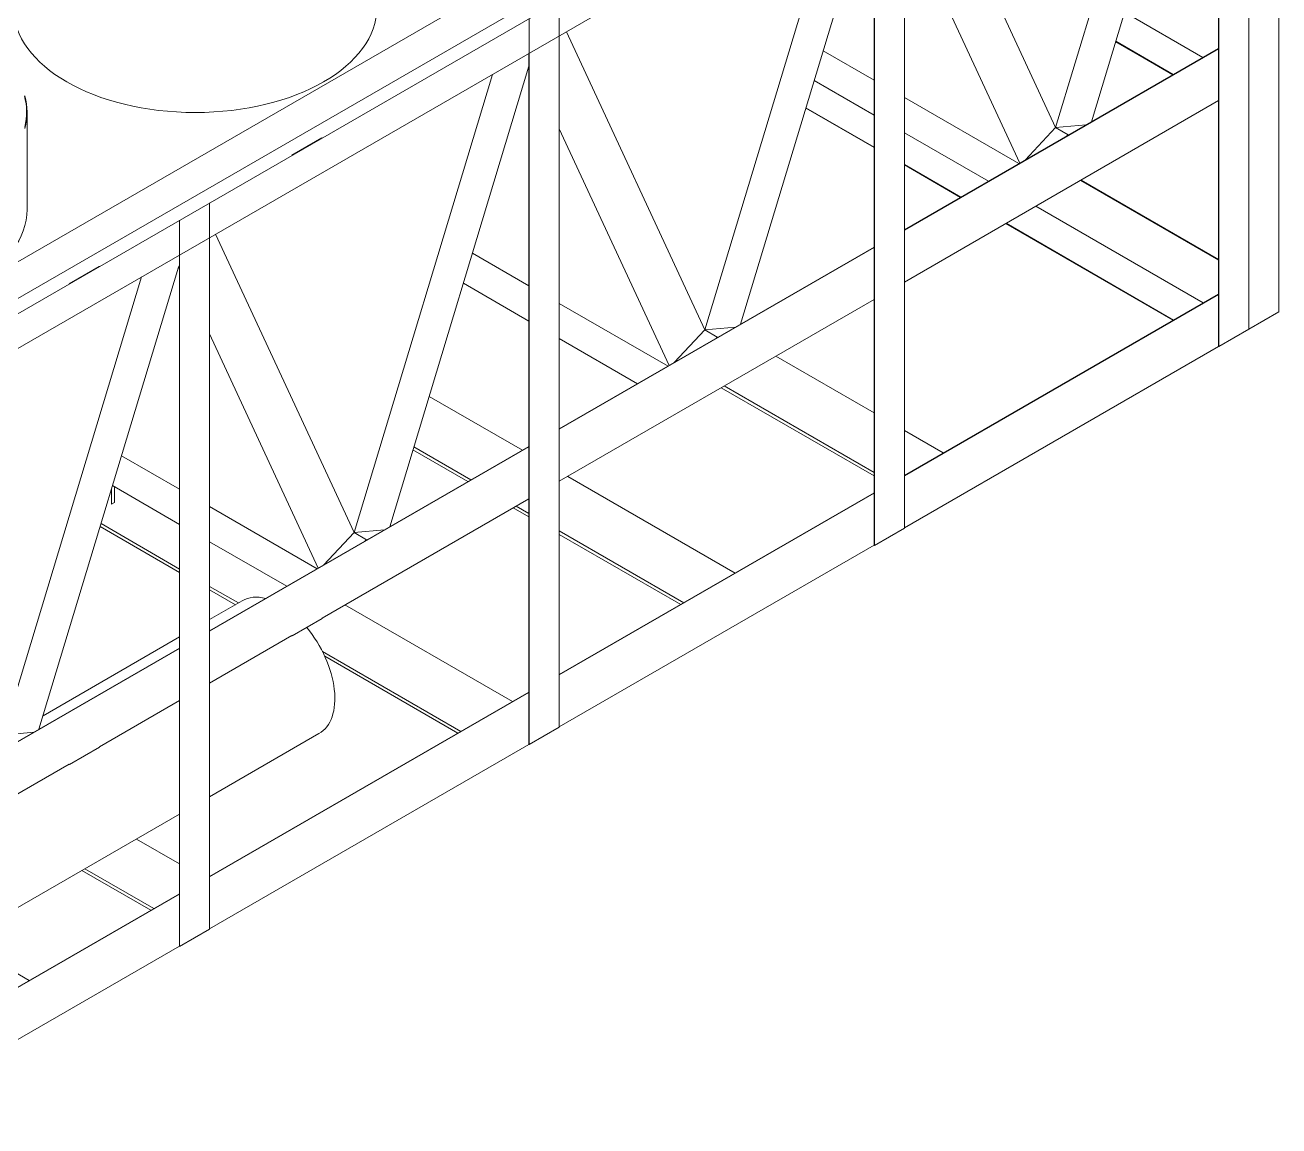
# Model space of a CAD drawing. Header units: millimetres. Extents: x -312439 to 477422, y -331570 to 212570.
# Drawn here: x 449127 to 456364, y 83012 to 89367 of the extents above; entities that cross this region are included whole.
import ezdxf

# ---------------------------------------------------------------- set-up
doc = ezdxf.new("R2010")
doc.units = ezdxf.units.MM

msp = doc.modelspace()

# ---------------------------------------------------------------- linework, layer by layer
at = {"color": 3, "linetype": 'Continuous', "lineweight": 0, "extrusion": (-1.11022e-16, 0.816497, 0.57735)}
for p, q in [((455930.536, 91953.573), (447789.258, 87253.205)), ((456112.401, 91846.573), (447972.856, 87147.205)), ((448047.334, 87102.205), (456363.548, 91903.573)), ((456363.548, 91903.573), (456363.548, 87711.759)), ((456190.343, 91803.573), (456190.343, 87611.759)), ((456017.138, 91703.573), (456017.138, 87511.759)), ((456190.343, 91603.573), (448049.066, 86903.205)), ((456015.406, 91502.573), (456015.406, 87512.759)), ((455074.876, 88776.201), (455873.683, 91420.749)), ((456015.406, 91239.846), (455281.205, 88809.184)), ((454201.647, 90655.399), (454201.647, 86463.584)), ((454028.442, 90555.399), (454028.442, 86363.584)), ((455074.876, 88776.201), (454276.068, 90498.366)), ((454026.71, 90354.399), (454026.71, 86364.584)), ((453050.052, 87607.168), (453848.859, 90251.717)), ((454026.71, 90190.418), (453256.381, 87640.151)), ((454201.647, 90008.718), (454868.546, 88570.936)), ((452209.948, 89505.491), (452209.948, 85313.677)), ((452036.743, 89405.491), (452036.743, 85213.677)), ((455472.508, 89442.518), (455925.339, 89181.075)), ((453050.052, 87607.168), (452251.244, 89329.333)), ((456015.406, 89233.075), (454201.647, 88185.901)), ((456015.406, 89231.075), (454201.647, 88183.901)), ((455750.607, 89080.193), (455420.614, 89270.715)), ((455421.068, 89272.217), (455752.134, 89081.075)), ((455421.582, 89273.92), (455753.866, 89082.075)), ((452035.011, 89204.491), (452035.011, 85214.677)), ((454026.71, 89049.86), (453733.354, 89219.229)), ((452035.011, 89131.052), (451231.557, 86471.119)), ((451025.227, 86438.135), (451824.035, 89082.684)), ((453681.208, 89046.592), (454026.71, 88847.116)), ((454862.388, 88567.38), (454201.647, 88948.86)), ((453633.321, 88888.056), (454026.71, 88660.933)), ((453633.835, 88889.759), (454026.71, 88662.933)), ((456015.406, 88931.075), (454201.647, 87883.901)), ((456015.406, 88927.311), (456012.146, 88929.193)), ((449137.977, 88302.221), (449137.977, 88865.109)), ((452209.948, 88768.269), (452843.722, 87401.903)), ((454201.647, 88746.116), (454686.807, 88466.009)), ((454898.291, 88588.109), (455074.876, 88776.201)), ((455251.46, 88792.011), (455074.876, 88776.201)), ((455074.876, 88776.201), (455146.707, 88734.729)), ((455140.154, 88727.748), (455146.707, 88734.729)), ((455146.707, 88732.558), (455144.605, 88730.318)), ((455146.707, 88734.729), (455153.261, 88735.316)), ((455148.81, 88732.746), (455146.707, 88732.558)), ((450839.478, 88716.25), (450666.273, 88616.25)), ((450841.21, 88715.25), (450839.478, 88716.25)), ((450666.273, 88616.25), (450668.005, 88615.25)), ((454201.647, 88561.933), (454527.3, 88373.917)), ((454201.647, 88559.933), (454525.568, 88372.917)), ((455218.388, 88470.917), (456015.406, 88010.759)), ((455220.12, 88471.917), (456015.406, 88012.759)), ((455221.853, 88472.917), (456015.406, 88014.759)), ((450192.067, 88340.467), (450192.067, 84148.652)), ((454960.313, 88321.917), (455927.071, 87763.759)), ((450018.862, 88240.467), (450018.862, 84048.652)), ((454787.108, 88221.917), (455753.866, 87663.759)), ((454788.84, 88222.917), (455755.598, 87664.759)), ((451025.227, 86438.135), (450226.42, 88160.3)), ((454026.71, 88084.901), (452209.948, 87035.993)), ((454026.71, 88082.901), (452209.948, 87033.993)), ((451708.53, 88050.196), (452035.011, 87861.702)), ((450012.815, 87970.72), (449206.733, 85302.086)), ((449554.173, 87974.178), (449380.968, 87874.178)), ((449555.905, 87973.178), (449554.173, 87974.178)), ((450018.862, 87977.208), (450012.815, 87970.72)), ((450012.815, 87970.72), (450018.862, 87957.685)), ((449000.403, 85269.103), (449799.211, 87913.651)), ((449380.968, 87874.178), (449382.7, 87873.178)), ((451656.383, 87877.559), (452035.011, 87658.958)), ((454026.71, 87782.901), (452209.948, 86733.993)), ((456015.406, 87814.759), (454201.647, 86767.584)), ((456015.406, 87812.759), (454201.647, 86765.584)), ((452209.948, 87760.702), (452837.564, 87398.348)), ((456363.548, 87711.759), (456017.138, 87511.759)), ((450192.067, 87584.268), (450818.898, 86232.87)), ((452873.467, 87419.076), (453050.052, 87607.168)), ((453226.636, 87622.978), (453050.052, 87607.168)), ((453050.052, 87607.168), (453121.883, 87565.696)), ((453115.33, 87558.716), (453121.883, 87565.696)), ((453121.883, 87565.696), (453128.436, 87566.283)), ((452209.948, 87557.958), (452661.983, 87296.976)), ((453121.883, 87563.525), (453119.781, 87561.285)), ((453123.986, 87563.713), (453121.883, 87563.525)), ((456015.406, 87512.759), (454201.647, 86465.584)), ((456017.138, 87511.759), (456015.406, 87512.759)), ((453459.799, 87455.595), (454026.71, 87128.289)), ((454026.71, 86785.148), (453162.63, 87284.025)), ((451459.011, 87224.132), (451997.412, 86913.286)), ((454026.71, 86765.148), (453145.31, 87274.025)), ((454201.647, 87027.289), (454426.558, 86897.437)), ((452035.011, 86932.993), (450190.693, 85868.176)), ((452035.011, 86934.993), (450192.067, 85870.969)), ((451682.923, 86731.715), (451365.609, 86914.917)), ((451700.244, 86741.715), (451370.754, 86931.947)), ((449683.706, 86881.163), (450018.862, 86687.661)), ((449631.559, 86708.526), (450018.862, 86484.917)), ((449643.501, 86610.849), (449643.501, 86701.632)), ((452258.952, 86762.286), (453225.711, 86204.127)), ((449626.18, 86600.849), (449626.18, 86690.718)), ((452035.011, 86632.993), (450841.21, 85943.752)), ((454026.71, 86666.584), (452209.948, 85617.677)), ((454026.71, 86664.584), (452209.948, 85615.677)), ((449626.18, 86600.849), (449643.501, 86610.849)), ((450192.067, 86587.661), (450812.74, 86229.315)), ((452035.011, 86528.437), (451944.463, 86580.715)), ((452035.011, 86548.437), (451961.784, 86590.715)), ((450018.862, 86227.344), (449565.311, 86489.202)), ((450018.862, 86207.344), (449560.167, 86472.172)), ((450848.643, 86250.043), (451025.227, 86438.135)), ((451201.812, 86453.946), (451025.227, 86438.135)), ((451025.227, 86438.135), (451097.059, 86396.663)), ((452928.542, 86032.557), (452209.948, 86447.437)), ((452911.222, 86022.557), (452209.948, 86427.437)), ((454201.647, 86463.584), (454028.442, 86363.584)), ((450192.067, 86384.917), (450637.159, 86127.943)), ((451090.506, 86389.683), (451097.059, 86396.663)), ((451097.059, 86394.492), (451094.957, 86392.253)), ((451097.059, 86396.663), (451103.612, 86397.25)), ((451099.162, 86394.68), (451097.059, 86394.492)), ((454026.71, 86364.584), (452209.948, 85315.677)), ((454028.442, 86363.584), (454026.71, 86364.584)), ((450358.19, 86031.433), (450192.067, 86127.344)), ((450340.869, 86021.433), (450192.067, 86107.344)), ((450380.104, 86044.085), (450192.067, 85935.522)), ((450972.802, 86019.727), (451939.561, 85461.569)), ((450841.21, 85941.752), (450668.005, 85841.752)), ((450018.862, 85835.522), (449230.35, 85380.275)), ((450192.067, 85867.383), (450190.335, 85868.383)), ((450666.273, 85842.752), (450192.067, 85568.969)), ((450668.005, 85841.752), (450666.273, 85842.752)), ((450018.862, 85770.969), (448220.539, 84732.707)), ((450017.13, 85767.969), (448220.539, 84730.707)), ((450018.862, 85769.383), (450017.13, 85768.383)), ((450017.13, 85768.383), (450017.13, 84049.652)), ((450017.13, 85768.383), (450018.862, 85767.383)), ((451642.393, 85289.998), (450842.971, 85751.545)), ((451625.072, 85279.998), (450856.3, 85723.849)), ((450017.13, 85467.969), (449555.905, 85201.681)), ((452035.011, 85516.677), (450192.067, 84452.652)), ((452035.011, 85514.677), (450192.067, 84450.652)), ((449176.988, 85284.913), (449000.403, 85269.103)), ((450823.038, 85276.902), (450192.067, 84912.611)), ((452209.948, 85313.677), (452036.743, 85213.677)), ((449555.905, 85199.681), (449382.7, 85099.681)), ((452035.011, 85214.677), (450192.067, 84150.652)), ((452036.743, 85213.677), (452035.011, 85214.677)), ((449380.968, 85100.681), (448220.539, 84430.707)), ((449382.7, 85099.681), (449380.968, 85100.681)), ((450017.13, 84811.611), (448459.762, 83912.464)), ((449769.458, 84668.617), (450017.13, 84525.624)), ((449853.304, 84257.068), (449454.969, 84487.047)), ((449870.625, 84267.068), (449472.289, 84497.047)), ((450017.13, 84351.652), (448220.539, 83314.39)), ((450017.13, 84349.652), (448220.539, 83312.39)), ((450192.067, 84148.652), (450018.862, 84048.652)), ((450017.13, 84049.652), (448220.539, 83012.39)), ((448752.049, 84081.216), (449150.385, 83851.237)), ((450018.862, 84048.652), (450017.13, 84049.652))]:
    msp.add_line(p, q, dxfattribs=at)
at = {"color": 3, "linetype": 'Continuous', "lineweight": 0}
for centre, major_axis, start_param, end_param in [((450108.538, 89468.081), (-1048.768, 0), 0, 3.14159265), ((448089.209, 88865.109), (-1046.319, 0), 2.9973499, 3.29716571), ((448089.209, 88865.109), (-1048.768, 0), 2.98561554, 3.29783032), ((448089.209, 88302.221), (-1048.768, 0), 0, 3.14159265), ((450601.571, 85660.494), (-221.467, 383.592), 5.77532251, 6.28318531), ((450601.571, 85660.494), (-221.467, 383.592), 3.14159265, 4.9955623)]:
    msp.add_ellipse(centre, major_axis=major_axis, ratio=0.57735027, start_param=start_param, end_param=end_param, dxfattribs=at)

doc.saveas('drawing.dxf')
